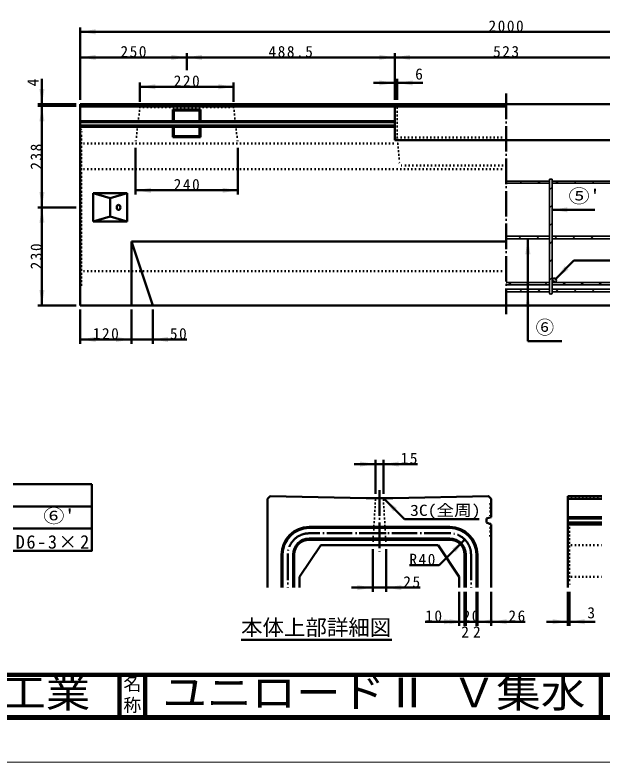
# Model space of a CAD drawing. Units: millimetres, scale not verified. Extents: x -2102 to 2102, y -1485 to 1485.
# Drawn here: x -338 to 1041, y -1485 to 268 of the extents above; entities that cross this region are included whole.
import ezdxf
from ezdxf.enums import TextEntityAlignment as Align

# ---------------------------------------------------------------- set-up
doc = ezdxf.new("R2010")
doc.units = ezdxf.units.MM
doc.header["$LTSCALE"] = 5
doc.linetypes.add('DOTTED', pattern=[1.75, 0.25, -1.5])
doc.linetypes.add('LONG_DASHED_DOTTED', pattern=[15.25, 12, -1.5, 0.25, -1.5])
doc.layers.add('0-0_V-nasSTD', color=7, linetype='Continuous', lineweight=35)
doc.layers.add('0-1_0', color=7, linetype='Continuous', lineweight=50)
doc.styles.add('ＭＳ ゴシック', font='')
doc.styles.get('ＭＳ ゴシック').set_extended_font_data('MS Gothic')

msp = doc.modelspace()

# ---------------------------------------------------------------- linework, layer by layer
at = {"layer": '0-0_V-nasSTD'}
for p, q in [((815.314, -121.61), (917.314, -121.61)), ((847.452, -126.61), (852.452, -121.61)), ((889.879, -126.61), (894.879, -121.61)), ((917.314, -116.61), (917.314, -384.11)), ((917.314, -116.61), (923.314, -116.61)), ((923.314, -116.61), (923.314, -384.11)), ((923.314, -121.61), (1232.314, -121.61)), ((937.305, -121.61), (932.305, -126.61)), ((974.731, -126.61), (979.731, -121.61)), ((1017.158, -126.61), (1022.158, -121.61)), ((815.314, -126.61), (917.314, -126.61)), ((923.314, -135.601), (917.314, -141.601)), ((923.314, -126.61), (1232.314, -126.61)), ((923.314, -178.028), (917.314, -184.028)), ((923.314, -220.454), (917.314, -226.454)), ((815.314, -251.11), (917.314, -251.11)), ((815.314, -257.11), (917.314, -257.11)), ((844.231, -257.11), (850.231, -251.11)), ((886.658, -257.11), (892.658, -251.11)), ((923.314, -262.88), (917.314, -268.88)), ((923.314, -251.11), (1232.314, -251.11)), ((923.314, -257.11), (1232.314, -257.11)), ((935.084, -251.11), (929.084, -257.11)), ((971.511, -257.11), (977.511, -251.11)), ((1013.937, -257.11), (1019.937, -251.11)), ((923.314, -305.307), (917.314, -311.307)), ((923.314, -347.733), (917.314, -353.733)), ((928.162, -349.112), (933.311, -354.262)), ((815.314, -359.11), (917.314, -359.11)), ((917.314, -365.11), (815.314, -365.11)), ((821.084, -365.11), (827.084, -359.11)), ((863.511, -365.11), (869.511, -359.11)), ((905.937, -365.11), (911.937, -359.11)), ((923.314, -359.11), (1232.314, -359.11)), ((1232.314, -365.11), (923.314, -365.11)), ((923.845, -351.866), (930.557, -358.578)), ((948.364, -365.11), (954.364, -359.11)), ((990.79, -365.11), (996.79, -359.11)), ((1033.216, -365.11), (1039.216, -359.11)), ((815.314, -375.11), (917.314, -375.11)), ((815.314, -381.11), (917.314, -381.11)), ((847.011, -381.11), (853.011, -375.11)), ((889.437, -381.11), (895.437, -375.11)), ((923.314, -375.11), (1232.314, -375.11)), ((923.314, -381.11), (1232.314, -381.11)), ((937.864, -375.11), (931.864, -381.11)), ((974.29, -381.11), (980.29, -375.11)), ((1016.716, -381.11), (1022.716, -375.11))]:
    msp.add_line(p, q, dxfattribs=at)
at = {"layer": '0-0_V-nasSTD', "lineweight": 50}
for p, q in [((1023.314, -188.86), (923.314, -188.86)), ((866.314, -497.11), (866.314, -257.11)), ((974.276, -308.148), (931.849, -350.574)), ((1918.314, -308.148), (974.276, -308.148)), ((-157.5, -833), (-342.5, -833)), ((-157.5, -885), (-157.5, -833)), ((-342.5, -885), (-157.5, -885)), ((-157.5, -937), (-157.5, -885)), ((-342.5, -937), (-157.5, -937))]:
    msp.add_line(p, q, dxfattribs=at)
at = {"layer": '0-0_V-nasSTD', "lineweight": 100}
for p, q in [((-92.5, -1280), (-92.5, -1380)), ((-32.5, -1280), (-32.5, -1380)), ((1037.5, -1280), (1037.5, -1380)), ((-1997.5, -1380), (1997.5, -1380))]:
    msp.add_line(p, q, dxfattribs=at)
at = {"layer": '0-0_V-nasSTD', "lineweight": 18}
for points in [[(-2102.5, -1485), (-2102.5, 1485), (2102.5, 1485), (2102.5, -1485)], [(-2002.5, -1385), (-2002.5, 1385), (2002.5, 1385), (2002.5, -1385)]]:
    msp.add_lwpolyline(points, close=True, dxfattribs=at)
at = {"layer": '0-0_V-nasSTD', "lineweight": 50}
msp.add_lwpolyline([(-342.5, -989), (-157.5, -989), (-157.5, -937)], dxfattribs=at)
at = {"layer": '0-0_V-nasSTD'}
msp.add_circle((928.314, -354.11), 5, dxfattribs=at)
msp.add_arc((920.314, -384.11), 3, 180, 0, dxfattribs=at)
for points in [[(-184.686, 228.89), (-148.686, 222.89), (-148.686, 234.89)], [(-184.686, 168.89), (-148.686, 162.89), (-148.686, 174.89)], [(29.314, 162.89), (29.314, 174.89), (65.314, 168.89)], [(65.314, 168.89), (101.314, 162.89), (101.314, 174.89)], [(517.814, 162.89), (517.814, 174.89), (553.814, 168.89)], [(553.814, 168.89), (589.814, 162.89), (589.814, 174.89)], [(-44.686, 99.89), (-8.686, 93.89), (-8.686, 105.89)], [(139.314, 93.89), (139.314, 105.89), (175.314, 99.89)], [(517.814, 102.89), (517.814, 114.89), (553.814, 108.89)], [(559.814, 108.89), (595.814, 102.89), (595.814, 114.89)], [(-280.686, 94.89), (-274.686, 58.89), (-268.686, 94.89)], [(-280.686, 18.89), (-274.686, 54.89), (-268.686, 18.89)], [(-54.686, -143.11), (-18.686, -149.11), (-18.686, -137.11)], [(149.314, -149.11), (149.314, -137.11), (185.314, -143.11)], [(-280.686, -147.11), (-274.686, -183.11), (-268.686, -147.11)], [(-280.686, -219.11), (-274.686, -183.11), (-268.686, -219.11)], [(923.314, -188.86), (959.314, -194.86), (959.314, -182.86)], [(860.314, -293.11), (866.314, -257.11), (872.314, -293.11)], [(931.849, -350.574), (953.062, -320.876), (961.548, -329.361)], [(-280.686, -377.11), (-274.686, -413.11), (-268.686, -377.11)], [(860.314, -417.11), (866.314, -381.11), (872.314, -417.11)], [(-184.686, -493.11), (-148.686, -499.11), (-148.686, -487.11)], [(-100.686, -499.11), (-100.686, -487.11), (-64.686, -493.11)], [(-14.686, -493.11), (21.314, -499.11), (21.314, -487.11)], [(472.461, -791.624), (472.461, -779.624), (508.461, -785.624)], [(527.211, -785.624), (563.211, -791.624), (563.211, -779.624)], [(529.086, -867.499), (550.299, -897.197), (558.785, -888.712)], [(688.493, -983.982), (696.978, -992.467), (718.191, -962.769)], [(466.211, -1081.624), (466.211, -1069.624), (502.211, -1075.624)], [(533.461, -1075.624), (569.461, -1081.624), (569.461, -1069.624)], [(669.336, -1161.624), (669.336, -1149.624), (705.336, -1155.624)], [(681.836, -1161.624), (681.836, -1149.624), (717.836, -1155.624)], [(747.836, -1155.624), (783.836, -1161.624), (783.836, -1149.624)], [(780.336, -1155.624), (816.336, -1161.624), (816.336, -1149.624)], [(924.336, -1161.624), (924.336, -1149.624), (960.336, -1155.624)], [(964.086, -1155.624), (1000.086, -1161.624), (1000.086, -1149.624)]]:
    msp.add_solid(points, dxfattribs=at)
at = {"layer": '0-1_0'}
for p, q in [((-184.686, 68.89), (-184.686, 238.89)), ((-184.686, 228.89), (1815.314, 228.89)), ((65.314, 138.89), (65.314, 178.89)), ((553.814, 68.89), (553.814, 178.89)), ((-184.686, 168.89), (65.314, 168.89)), ((65.314, 168.89), (553.814, 168.89)), ((553.814, 168.89), (1076.814, 168.89)), ((-274.686, 118.89), (-274.686, 58.89)), ((-44.686, 64.89), (-44.686, 109.89)), ((175.314, 64.89), (175.314, 109.89)), ((503.814, 108.89), (553.814, 108.89)), ((553.814, 108.89), (559.814, 108.89)), ((559.814, 68.89), (559.814, 118.89)), ((619.814, 108.89), (559.814, 108.89)), ((-44.686, 99.89), (175.314, 99.89)), ((-194.686, 58.89), (-284.686, 58.89)), ((-194.686, 54.89), (-284.686, 54.89)), ((-274.686, 54.89), (-274.686, 58.89)), ((-184.686, 58.89), (-184.686, -413.11)), ((-184.686, 58.89), (1815.314, 58.89)), ((-184.686, 53.89), (815.314, 53.89)), ((553.814, 58.89), (553.814, -25.11)), ((553.814, 58.89), (1076.814, 58.89)), ((553.814, 53.89), (815.314, 53.89)), ((33.014, 46.19), (97.614, 46.19)), ((33.014, 46.19), (35.314, 43.89)), ((33.014, 46.19), (33.014, 18.905)), ((35.314, 43.89), (95.314, 43.89)), ((35.314, 43.89), (35.314, 18.905)), ((95.314, 43.89), (97.614, 46.19)), ((95.314, 43.89), (95.314, 18.905)), ((97.614, 46.19), (97.614, 18.905)), ((-184.686, 18.905), (553.814, 18.905)), ((-184.686, 16.89), (553.814, 16.89)), ((-184.686, 8.89), (553.814, 8.89)), ((-184.686, 5.532), (553.814, 5.532)), ((33.014, 5.532), (33.014, -18.41)), ((35.314, 5.532), (35.314, -16.11)), ((95.314, 5.532), (95.314, -16.11)), ((97.614, 5.532), (97.614, -18.41)), ((33.014, -18.41), (35.314, -16.11)), ((35.314, -16.11), (95.314, -16.11)), ((95.314, -16.11), (97.614, -18.41)), ((33.014, -18.41), (97.614, -18.41)), ((553.814, -25.11), (1076.814, -25.11)), ((-54.686, -43.11), (-54.686, -153.11)), ((185.314, -43.11), (185.314, -153.11)), ((-154.686, -149.61), (-154.686, -216.61)), ((-154.686, -149.61), (-74.686, -149.61)), ((-74.686, -149.61), (-74.686, -216.61)), ((-54.686, -143.11), (185.314, -143.11)), ((-114.686, -161.61), (-114.686, -204.61)), ((-194.686, -183.11), (-284.686, -183.11)), ((-154.686, -216.61), (-74.686, -216.61)), ((-64.686, -263.11), (-64.686, -413.11)), ((-64.686, -263.11), (-14.686, -413.11)), ((-64.686, -263.11), (815.314, -263.11)), ((-194.686, -413.11), (-284.686, -413.11)), ((-184.686, -413.11), (1815.314, -413.11)), ((-184.686, -423.11), (-184.686, -503.11)), ((-64.686, -423.11), (-64.686, -503.11)), ((-14.686, -423.11), (-14.686, -503.11)), ((65.314, -493.11), (-14.686, -493.11)), ((866.314, -497.11), (946.314, -497.11)), ((458.461, -785.624), (508.461, -785.624)), ((508.461, -855.624), (508.461, -775.624)), ((508.461, -785.624), (527.211, -785.624)), ((527.211, -855.624), (527.211, -775.624)), ((607.211, -785.624), (527.211, -785.624)), ((255.336, -866.874), (255.336, -1075.624)), ((486.586, -865.624), (549.086, -865.624)), ((529.086, -867.499), (576.797, -915.21)), ((780.336, -910.605), (780.336, -866.874)), ((960.336, -860.624), (1040.336, -860.624)), ((960.336, -860.624), (960.336, -1075.624)), ((960.336, -866.874), (1040.336, -866.874)), ((769.086, -913.124), (780.336, -910.605)), ((960.336, -910.605), (1040.336, -910.605)), ((751.797, -915.21), (576.797, -915.21)), ((769.086, -923.124), (769.086, -913.124)), ((769.086, -923.124), (780.336, -927.322)), ((780.336, -927.322), (780.336, -1075.624)), ((960.336, -913.124), (1040.336, -913.124)), ((960.336, -923.124), (1040.336, -923.124)), ((960.336, -927.322), (1040.336, -927.322)), ((682.836, -933.124), (352.836, -933.124)), ((682.836, -935.624), (352.836, -935.624)), ((682.836, -960.624), (352.836, -960.624)), ((682.836, -963.124), (352.836, -963.124)), ((658.087, -1022.873), (718.191, -962.769)), ((380.336, -975.624), (330.336, -1050.624)), ((380.336, -975.624), (655.336, -975.624)), ((655.336, -975.624), (705.336, -1050.624)), ((287.836, -998.124), (287.836, -1075.624)), ((290.336, -998.124), (290.336, -1075.624)), ((315.336, -998.124), (315.336, -1075.624)), ((317.836, -998.124), (317.836, -1075.624)), ((502.211, -985.624), (502.211, -1085.624)), ((533.461, -985.624), (533.461, -1085.624)), ((717.836, -1075.624), (717.836, -998.124)), ((720.336, -998.124), (720.336, -1075.624)), ((745.336, -998.124), (745.336, -1075.624)), ((747.836, -1075.624), (747.836, -998.124)), ((658.087, -1022.873), (588.087, -1022.873)), ((330.336, -1050.624), (330.336, -1075.624)), ((705.336, -1050.624), (705.336, -1075.624)), ((452.211, -1075.624), (502.211, -1075.624)), ((502.211, -1075.624), (533.461, -1075.624)), ((613.461, -1075.624), (533.461, -1075.624)), ((705.336, -1085.624), (705.336, -1165.624)), ((717.836, -1085.624), (717.836, -1165.624)), ((720.336, -1085.624), (720.336, -1165.624)), ((745.336, -1085.624), (745.336, -1165.624)), ((747.836, -1085.624), (747.836, -1165.624)), ((780.336, -1085.624), (780.336, -1165.624)), ((960.336, -1085.624), (960.336, -1165.624)), ((964.086, -1085.624), (964.086, -1165.624)), ((625.336, -1155.624), (705.336, -1155.624)), ((705.336, -1155.624), (717.836, -1155.624)), ((860.336, -1155.624), (780.336, -1155.624)), ((910.336, -1155.624), (960.336, -1155.624)), ((960.336, -1155.624), (964.086, -1155.624)), ((1024.086, -1155.624), (964.086, -1155.624)), ((192.868, -1198.458), (546.877, -1198.458))]:
    msp.add_line(p, q, dxfattribs=at)
at = {"layer": '0-1_0', "linetype": 'LONG_DASHED_DOTTED'}
for p, q in [((815.314, 83.89), (815.314, -438.11)), ((517.836, -846.874), (517.836, -994.374)), ((682.836, -948.124), (352.836, -948.124)), ((302.836, -998.124), (302.836, -1075.624)), ((732.836, -998.124), (732.836, -1075.624))]:
    msp.add_line(p, q, dxfattribs=at)
at = {"layer": '0-1_0', "linetype": 'DOTTED'}
for p, q in [((-184.686, 54.89), (553.814, 54.89)), ((-44.686, 51.89), (-47.686, 54.89)), ((559.814, 58.89), (559.814, -25.11)), ((-44.686, 51.89), (-54.686, -33.11)), ((175.314, 51.89), (185.314, -33.11)), ((-181.686, -1.11), (-184.686, 0.89)), ((-181.686, -365.11), (-181.686, -1.11)), ((-184.686, -23.11), (-181.686, -21.11)), ((-184.686, -33.11), (561.12, -33.11)), ((559.814, -19.11), (815.314, -19.11)), ((560.514, -25.11), (565.073, -85.221)), ((815.314, -85.221), (565.073, -85.221)), ((-184.686, -93.11), (815.314, -93.11)), ((-184.686, -333.11), (815.314, -333.11)), ((-184.686, -343.11), (-181.686, -345.11)), ((-181.686, -365.11), (-184.686, -367.11)), ((508.461, -869.374), (502.211, -975.624)), ((508.461, -869.374), (504.711, -865.624)), ((508.461, -869.374), (527.211, -869.374)), ((527.211, -869.374), (530.961, -865.624)), ((527.211, -869.374), (533.461, -975.624)), ((777.461, -879.374), (780.336, -876.499)), ((960.336, -865.624), (1040.336, -865.624)), ((777.461, -879.374), (777.461, -911.249)), ((964.086, -935.624), (960.336, -933.124)), ((964.086, -935.624), (964.086, -1075.624)), ((960.336, -963.124), (964.086, -960.624)), ((960.336, -975.624), (1040.336, -975.624)), ((960.336, -1050.624), (1040.336, -1050.624))]:
    msp.add_line(p, q, dxfattribs=at)
at = {"layer": '0-1_0', "lineweight": 100}
msp.add_line((-1997.5, -1280), (1997.5, -1280), dxfattribs=at)
at = {"layer": '0-1_0'}
for points in [[(-274.686, -413.11), (-274.686, -183.11), (-274.686, 54.89)], [(-154.686, -149.61), (-114.686, -161.61), (-74.686, -149.61)], [(-154.686, -216.61), (-114.686, -204.61), (-74.686, -216.61)], [(-184.686, -493.11), (-64.686, -493.11), (-14.686, -493.11)], [(486.586, -865.624), (261.586, -860.624), (255.336, -866.874)], [(549.086, -865.624), (774.086, -860.624), (780.336, -866.874)], [(717.836, -1155.624), (720.336, -1155.624), (745.336, -1155.624), (747.836, -1155.624), (780.336, -1155.624)]]:
    msp.add_lwpolyline(points, dxfattribs=at)
at = {"layer": '0-1_0', "linetype": 'DOTTED'}
for points in [[(-44.686, 51.89), (175.314, 51.89), (178.314, 54.89)], [(777.461, -926.249), (777.461, -954.374), (780.336, -957.249)]]:
    msp.add_lwpolyline(points, dxfattribs=at)
at = {"layer": '0-1_0'}
for centre, radius, start, end in [((352.836, -998.124), 65, 90, 180), ((352.836, -998.124), 62.5, 90, 180), ((682.836, -998.124), 65, 0, 90), ((682.836, -998.124), 62.5, 0, 90), ((352.836, -998.124), 37.5, 90, 180), ((352.836, -998.124), 35, 90, 180), ((682.836, -998.124), 37.5, 0, 90), ((682.836, -998.124), 35, 0, 90)]:
    msp.add_arc(centre, radius, start, end, dxfattribs=at)
at = {"layer": '0-1_0', "linetype": 'LONG_DASHED_DOTTED'}
for centre, start, end in [((352.836, -998.124), 90, 180), ((682.836, -998.124), 0, 90)]:
    msp.add_arc(centre, 50, start, end, dxfattribs=at)
at = {"layer": '0-1_0'}
msp.add_ellipse((-94.686, -183.11), major_axis=(0, 6), ratio=0.707107, dxfattribs=at)

# ---------------------------------------------------------------- texts
at = {"layer": '0-0_V-nasSTD', "style": 'ＭＳ ゴシック'}
for s, height, p in [('6', 26.39, (601.814, 108.89)), ('⑥', 31.67, (884.714, -490.11)), ('3', 26.39, (1006.086, -1155.624)), ('本体上部詳細図', 36.95, (192.868, -1198.458)), ('2', 26.39, (710.086, -1200.624)), ('2', 26.39, (737.586, -1200.624)), ('名', 30.79, (-83.518, -1326.001)), ('称', 30.79, (-83.524, -1375.99))]:
    msp.add_text(s, height=height, dxfattribs=at).set_placement(p, align=Align.BOTTOM_LEFT)
msp.add_text('4', height=26.39, rotation=90, dxfattribs=at).set_placement((-274.686, 100.89), align=Align.BOTTOM_LEFT)
for s, height, width, p in [("⑤'", 31.67, 1.15, (961.714, -181.86)), ("⑥'", 31.67, 1.15, (-271.6, -932.6)), ('3C(全周)', 26.39, 1.15, (589.797, -915.21)), ('株式会社船生コンクリート工業', 69.65, 1.1, (-1624.221, -1377.45)), ('ユニロードⅡ Ｖ集水', 69.65, 1.1, (8.5, -1377.53))]:
    msp.add_text(s, height=height, dxfattribs=dict(at, width=width)).set_placement(p, align=Align.BOTTOM_LEFT)
at = {"layer": '0-0_V-nasSTD', "attachment_point": 7, "style": 'ＭＳ ゴシック'}
for s, insert, char_height in [('\\T1.2;2000', (773.914, 228.89), 26.39), ('\\T1.2;250', (-90.286, 168.89), 26.39), ('\\T1.2;488.5', (257.364, 168.89), 26.39), ('\\T1.2;523', (784.714, 168.89), 26.39), ('\\T1.2;220', (34.714, 99.89), 26.39), ('\\T1.2;240', (34.714, -143.11), 26.39), ('\\T1.2;120', (-155.286, -493.11), 26.39), ('\\T1.2;50', (25.714, -493.113), 26.39), ('\\T1.2;15', (567.611, -785.624), 26.39), ('\\T1.17;D6-3×2', (-336.4, -984.6), 31.67), ('\\T1.2;R40', (588.087, -1022.873), 26.39), ('\\T1.2;25', (573.861, -1075.624), 26.39), ('\\T1.2;10', (625.336, -1155.624), 26.39), ('\\T1.2;20', (713.036, -1155.624), 26.39), ('\\T1.2;26', (820.736, -1155.624), 26.39)]:
    msp.add_mtext(s, dxfattribs=dict(at, insert=insert, char_height=char_height))
at = {"layer": '0-0_V-nasSTD', "char_height": 26.39, "attachment_point": 7, "rotation": 90, "style": 'ＭＳ ゴシック'}
for s, insert in [('\\T1.2;238', (-274.686, -94.71)), ('\\T1.2;230', (-274.686, -328.71))]:
    msp.add_mtext(s, dxfattribs=dict(at, insert=insert))

doc.saveas('drawing.dxf')
